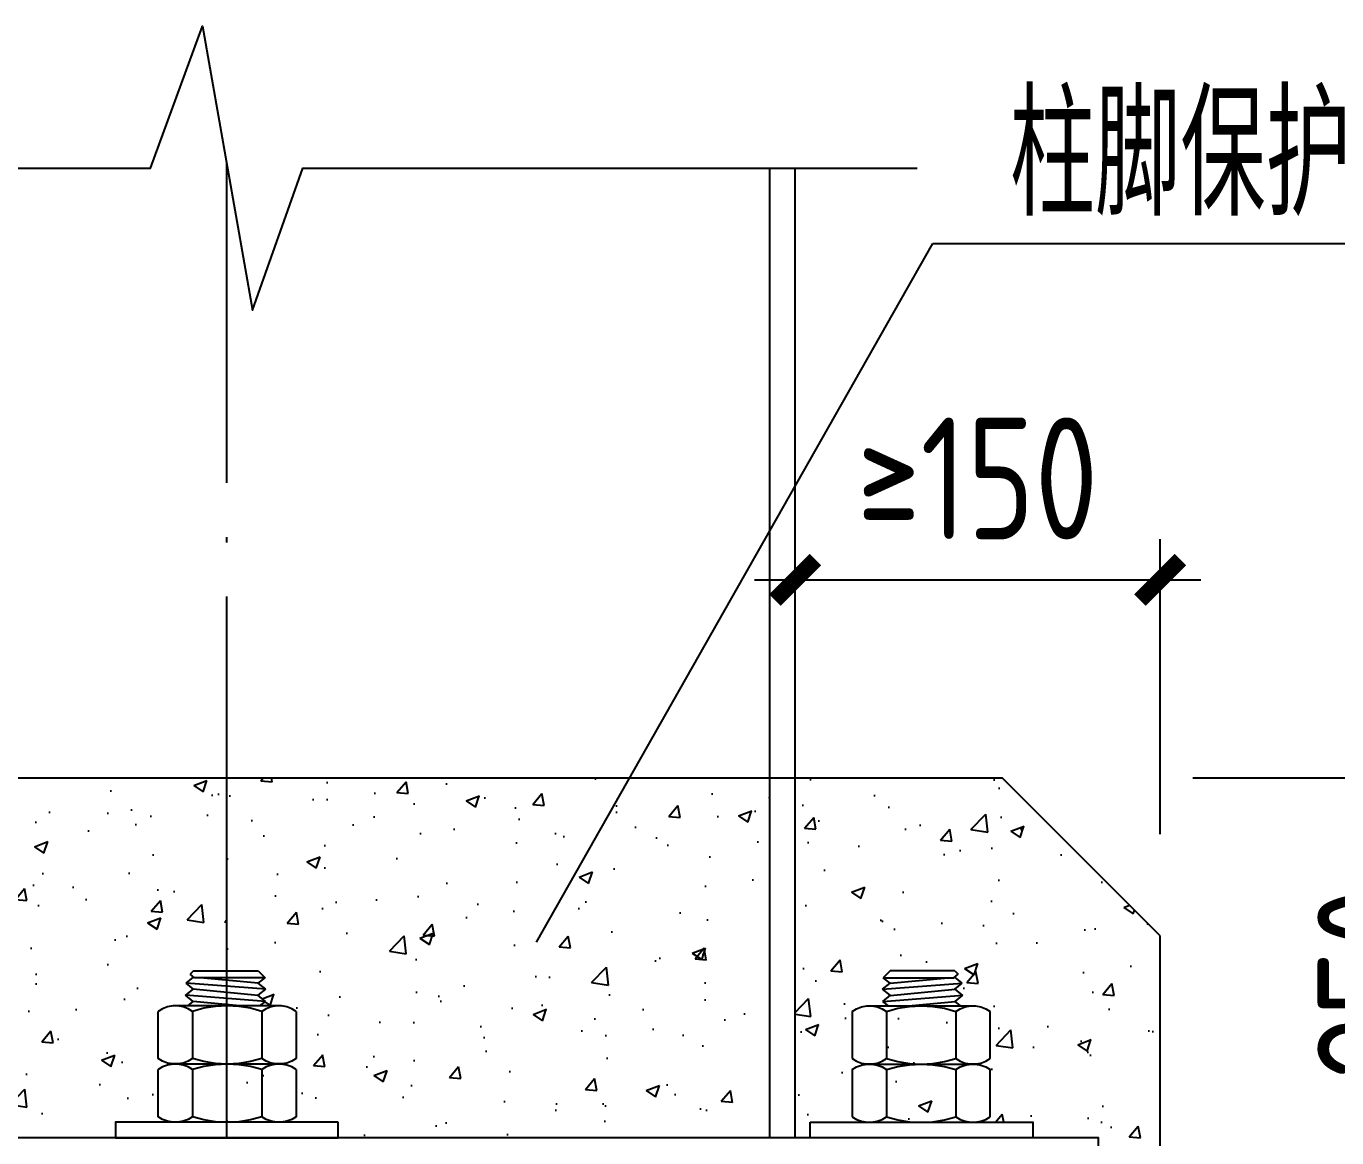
# Model space of a CAD drawing. Extents: x -89996 to 1006241, y -2176 to 440573.
# Drawn here: x 478738 to 483579, y 100970 to 105078 of the extents above; entities that cross this region are included whole.
import ezdxf

# ---------------------------------------------------------------- set-up
doc = ezdxf.new("R2010")
doc.units = 0
doc.header["$LTSCALE"] = 1000
doc.header["$MEASUREMENT"] = 0
doc.linetypes.add('DOTE', pattern=[2.42, 2, -0.2, 0.02, -0.2])
for name, color, linetype in [('AXIS_DIM', 3, 'Continuous'), ('DIM', 146, 'Continuous'), ('DIM_SYMB', 3, 'Continuous'), ('DOTE', 1, 'DOTE'), ('PUB_TEXT', 7, 'Continuous'), ('构造线', 7, 'Continuous'), ('细实线', 6, 'Continuous')]:
    doc.layers.add(name, color=color, linetype=linetype)
doc.styles.add('TSSD_Dimension', font='Tssdeng.shx', dxfattribs={"width": 0.8, "bigfont": 'hztxt.shx'})
doc.dimstyles.new('TSSD_100_150', dxfattribs={"dimtxt": 450, "dimasz": 150, "dimexe": 150, "dimexo": 375, "dimgap": 150, "dimtad": 1, "dimdec": 0, "dimzin": 0, "dimdsep": 46, "dimtxsty": 'TSSD_Dimension', "dimblk": 'ARCHTICK', "dimcen": 0, "dimdle": 150, "dimclrt": 7, "dimadec": 0, "dimazin": 0, "dimtfac": 1, "dimtdec": 0, "dimtix": 1, "dimtmove": 2, "dimatfit": 3, "dimfxl": 0, "dimtolj": 1, "dimtzin": 0, "dimarcsym": 0})

# ---------------------------------------------------------------- blocks, each defined once
blk = doc.blocks.new('_ArchTick')
at = {"color": 0, "linetype": 'ByBlock', "const_width": 0.4}
blk.add_lwpolyline([(-0.5, -0.5), (0.5, 0.5)], dxfattribs=at)
blk = doc.blocks.new('*D315')
at = {"layer": 'AXIS_DIM', "color": 0, "lineweight": -2, "transparency": 16777216}
for p, q in [((481578.8, 102356.2), (481578.8, 103181.8)), ((482926.9, 102091.9), (482926.9, 103181.8)), ((481428.8, 103031.8), (483076.9, 103031.8))]:
    blk.add_line(p, q, dxfattribs=at)
at = {"layer": 'Defpoints', "color": 0, "transparency": 16777216}
for p in [(482926.9, 103031.8), (481578.8, 101981.2), (482926.9, 101716.9)]:
    blk.add_point(p, dxfattribs=at)
at = {"layer": 'AXIS_DIM', "color": 0, "lineweight": -2, "transparency": 16777216, "xscale": 150, "yscale": 150, "zscale": 150, "rotation": 180}
blk.add_blockref('_ArchTick', (481578.8, 103031.8), dxfattribs=at)
at = {"layer": 'AXIS_DIM', "color": 0, "lineweight": -2, "transparency": 16777216, "xscale": 150, "yscale": 150, "zscale": 150}
blk.add_blockref('_ArchTick', (482926.9, 103031.8), dxfattribs=at)
at = {"layer": 'AXIS_DIM', "color": 7, "transparency": 16777216, "insert": (482252.9, 103406.8), "char_height": 450, "attachment_point": 5, "style": 'TSSD_Dimension'}
blk.add_mtext('\\A1;≥150', dxfattribs=at)
blk = doc.blocks.new('*D316')
at = {"layer": 'AXIS_DIM', "color": 0, "lineweight": -2, "transparency": 16777216}
for p, q in [((484107.5, 100633.6), (484107.5, 102450.1)), ((483047.2, 102300.1), (484257.5, 102300.1)), ((483073.7, 100783.6), (484257.5, 100783.6))]:
    blk.add_line(p, q, dxfattribs=at)
at = {"layer": 'Defpoints', "color": 0, "transparency": 16777216}
for p in [(482672.2, 102300.1), (484107.5, 102300.1), (482698.7, 100783.6)]:
    blk.add_point(p, dxfattribs=at)
at = {"layer": 'AXIS_DIM', "color": 0, "lineweight": -2, "transparency": 16777216, "xscale": 150, "yscale": 150, "zscale": 150}
for p, rotation in [((484107.5, 102300.1), 90), ((484107.5, 100783.6), 270)]:
    blk.add_blockref('_ArchTick', p, dxfattribs=dict(at, rotation=rotation))
at = {"layer": 'AXIS_DIM', "color": 7, "transparency": 16777216, "insert": (483732.5, 101541.9), "char_height": 450, "attachment_point": 5, "rotation": 90, "style": 'TSSD_Dimension'}
blk.add_mtext('\\A1;250', dxfattribs=at)

msp = doc.modelspace()

# ---------------------------------------------------------------- hatches: boundary and pattern name
h = msp.add_hatch()
h.set_pattern_fill('混凝土', color=256, scale=69.993, style=0)
h.set_pattern_definition([(50, (332109.54, 162848.16), (502.0319, -43.9221), [52.4947, -577.4422]), (355, (332109.54, 162848.16), (-97.1162, 526.4818), [41.9958, -461.9538]), (100.4514, (332151.4, 162844.5), (404.916, 482.5594), [44.6137, -490.7504]), (46.1842, (332109.54, 162988.15), (746.994, -115.8517), [78.742, -866.1634]), (96.6356, (332171.8, 162978.5), (654.1985, 681.8143), [66.9205, -736.1255]), (351.1842, (332109.54, 162988.15), (654.198, 681.815), [62.9937, -692.9307]), (21, (332179.54, 162953.15), (417.7932, -281.805), [52.4947, -577.4422]), (326, (332179.54, 162953.15), (170.3037, 507.5543), [41.9958, -461.9538]), (71.4514, (332214.35, 162929.67), (588.097, 225.7488), [44.6137, -490.7504]), (37.5, (332109.54, 162848.16), (8.51105, 233.0024), [0, -456.35436, 0, -468.9531, 0, -463.7036]), (7.5, (332109.54, 162848.16), (184.13026, 276.0606), [0, -267.37326, 0, -445.8554, 0, -176.73232]), (327.5, (331953.46, 162848.16), (373.63834, -15.78683), [0, -174.9825, 0, -545.9454, 0, -724.42755]), (317.5, (331883.47, 162848.16), (408.1895, 70.0665), [0, -227.47725, 0, -362.56374, 0, -514.44855])])
h.paths.add_polyline_path([(477379.27, 102300.13), (476614.51, 102300.13), (476031.23, 101716.85), (476031.23, 100783.61), (476259.38, 100783.61), (476259.38, 100970.26), (476501.43, 100970.26), (476501.43, 101027.38), (476704.08, 101027.38), (476675.65, 101038), (476658.93, 101047.93), (476658.93, 101221.98), (476684.15, 101236.96), (476715.2, 101242.57), (476684.15, 101248.18), (476658.93, 101263.16), (476658.93, 101437.21), (476684.15, 101452.2), (476722.74, 101459.17), (476730.06, 101457.85), (476768.6, 101457.85), (476788.86, 101474.22), (476760.8, 101496.89), (476761.41, 101496.84), (476789.77, 101519.76), (476762.99, 101541.4), (476762.25, 101541.45), (476790.31, 101564.13), (476777.77, 101574.26), (476790.31, 101586.8), (477028.95, 101586.8), (477054.03, 101561.72), (477028.95, 101541.45), (477057.01, 101518.78), (477056.39, 101518.83), (477028.37, 101496.18), (477055.55, 101474.22), (477035.29, 101457.85), (477112.95, 101457.85), (477144.23, 101452.2), (477169.45, 101437.21), (477169.45, 101263.16), (477144.23, 101248.18), (477105.63, 101241.21), (477095.91, 101242.97), (477115.36, 101242.97), (477134.5, 101246.42), (477152.72, 101253.23), (477169.45, 101263.16), (477169.45, 101437.21), (477152.72, 101447.15), (477134.5, 101453.95), (477115.36, 101457.41), (477095.91, 101457.41), (477076.77, 101453.95), (477058.54, 101447.15), (477041.82, 101437.21), (477000.09, 101448.63), (476957.39, 101455.54), (476914.19, 101457.85), (476914.19, 101457.85), (476870.99, 101455.54), (476828.28, 101448.63), (476786.56, 101437.21), (476786.56, 101263.16), (476786.55, 101263.16), (476761.33, 101248.18), (476730.29, 101242.57), (476761.34, 101236.96), (476786.56, 101221.98), (476786.56, 101221.98), (476786.56, 101047.93), (476828.28, 101036.51), (476870.99, 101029.61), (476912.65, 101027.38), (477323.87, 101027.38), (477323.87, 100970.26), (477379.27, 100970.26)])
h.paths.add_polyline_path([(479479.06, 102300.13), (477472.59, 102300.13), (477472.59, 100970.26), (479067.84, 100970.26), (479067.84, 101027.38), (479270.49, 101027.38), (479242.06, 101038), (479225.34, 101047.93), (479225.34, 101221.98), (479250.56, 101236.96), (479281.61, 101242.57), (479250.56, 101248.18), (479225.34, 101263.16), (479225.34, 101437.21), (479250.56, 101452.2), (479289.15, 101459.17), (479296.47, 101457.85), (479335.01, 101457.85), (479355.27, 101474.22), (479327.21, 101496.89), (479327.82, 101496.84), (479356.18, 101519.76), (479329.4, 101541.4), (479328.66, 101541.45), (479356.72, 101564.13), (479344.18, 101574.26), (479356.72, 101586.8), (479479.06, 101586.8)])
h.paths.add_polyline_path([(479479.06, 102300.13), (479479.06, 101586.8), (479595.36, 101586.8), (479620.44, 101561.72), (479595.36, 101541.45), (479623.42, 101518.78), (479622.8, 101518.83), (479594.78, 101496.18), (479621.96, 101474.22), (479601.7, 101457.85), (479679.36, 101457.85), (479710.64, 101452.2), (479735.86, 101437.21), (479735.86, 101263.16), (479710.64, 101248.18), (479672.04, 101241.21), (479664.27, 101242.61), (479482.14, 101242.61), (479479.06, 101242.45), (479479.06, 101027.38), (479890.28, 101027.38), (479890.28, 100970.26), (481485.52, 100970.26), (481485.52, 102300.13)])
h.paths.add_polyline_path([(479608.23, 101047.93), (479608.23, 101047.93), (479608.23, 101047.93)], flags=16)
h.paths.add_polyline_path([(479735.86, 101221.98), (479735.86, 101047.93), (479710.64, 101032.95), (479672.04, 101025.98), (479662.32, 101027.73), (479681.77, 101027.73), (479700.91, 101031.19), (479719.13, 101038), (479735.86, 101047.93), (479735.86, 101221.98), (479719.13, 101231.92), (479700.91, 101238.72), (479672.04, 101243.94), (479633.45, 101236.96), (479624.95, 101231.92), (479643.18, 101238.72), (479672.04, 101243.94), (479710.64, 101236.96)], flags=16)
h.paths.add_polyline_path([(482343.6, 102300.13), (481578.85, 102300.13), (481578.85, 100970.26), (481634.25, 100970.26), (481634.25, 101027.38), (481833.81, 101027.38), (481805.39, 101038), (481788.66, 101047.93), (481788.66, 101221.98), (481813.88, 101236.96), (481844.93, 101242.57), (481813.88, 101248.18), (481788.66, 101263.16), (481788.66, 101437.21), (481813.88, 101452.2), (481852.48, 101459.17), (481859.79, 101457.85), (481922.82, 101457.85), (481902.56, 101474.22), (481929.74, 101496.18), (481901.72, 101518.83), (481901.1, 101518.78), (481929.16, 101541.45), (481904, 101561.79), (481904.15, 101561.79), (481929.16, 101586.8), (482167.8, 101586.8), (482180.34, 101574.26), (482167.8, 101564.13), (482195.86, 101541.45), (482195.12, 101541.4), (482168.34, 101519.76), (482196.7, 101496.84), (482197.31, 101496.89), (482169.25, 101474.22), (482189.51, 101457.85), (482242.69, 101457.85), (482273.96, 101452.2), (482299.18, 101437.21), (482299.18, 101263.16), (482273.96, 101248.18), (482235.37, 101241.21), (482227.6, 101242.61), (482045.47, 101242.61), (482043.92, 101242.53), (482043.92, 101242.61), (482043.15, 101242.57), (482043.92, 101242.53), (482043.92, 101242.61), (482043.92, 101242.61), (482045.47, 101242.61), (482087.12, 101244.84), (482129.83, 101251.75), (482171.56, 101263.16), (482171.56, 101437.21), (482129.83, 101448.63), (482087.12, 101455.54), (482043.92, 101457.85), (482043.92, 101457.85), (482000.72, 101455.54), (481958.02, 101448.63), (481916.29, 101437.21), (481916.29, 101263.16), (481958.02, 101251.75), (482000.72, 101244.84), (482042.38, 101242.61), (482043.92, 101242.61), (482043.92, 101242.61), (482043.93, 101242.53), (482044.69, 101242.57), (482043.93, 101242.61), (482043.92, 101242.53), (482043.15, 101242.57), (482000.72, 101240.3), (481958.02, 101233.4), (481916.29, 101221.98), (481916.29, 101047.93), (481958.02, 101036.51), (482000.72, 101029.61), (482042.38, 101027.38), (482456.69, 101027.38), (482456.69, 100970.26), (482698.73, 100970.26), (482698.73, 100783.61), (482926.88, 100783.61), (482926.88, 101716.85)])

# ---------------------------------------------------------------- linework, layer by layer
for p, q in [((476614.51, 102300.13, 13636.33), (482343.6, 102300.13, 13636.33)), ((482926.88, 100783.61, 13636.33), (482926.88, 101716.85, 13636.33))]:
    msp.add_line(p, q)
at = {"layer": 'DIM'}
for p, q in [((480622.55, 101693.36, 13636.33), (482086.54, 104274.51, 13636.33)), ((482086.54, 104274.51, 13636.33), (486586.48, 104274.51, 13636.33))]:
    msp.add_line(p, q, dxfattribs=at)
at = {"layer": 'DIM_SYMB'}
msp.add_lwpolyline([(476929.31, 104552.91), (479197.83, 104552.91), (479388.9, 105077.86), (479574.02, 104027.96), (479760.28, 104552.91), (482028.8, 104552.91)], dxfattribs=at)
at = {"layer": 'DOTE'}
msp.add_line((479479.06, 100970.26, 13636.33), (479479.06, 104571.24, 13636.33), dxfattribs=at)
at = {"layer": '构造线', "color": 4}
for p, q in [((481485.52, 100970.26, 13636.33), (481485.52, 104552.91, 13636.33)), ((481578.85, 100970.26, 13636.33), (481578.85, 104552.91, 13636.33))]:
    msp.add_line(p, q, dxfattribs=at)
at = {"layer": '构造线', "color": 4, "elevation": 13636.33}
msp.add_lwpolyline([(476259.38, 100783.61), (482698.73, 100783.61), (482698.73, 100970.26), (476259.38, 100970.26)], close=True, dxfattribs=at)
at = {"layer": '细实线'}
msp.add_line((482926.88, 101716.85, 13636.33), (482343.6, 102300.13, 13636.33), dxfattribs=at)
at = {"layer": '细实线', "color": 0}
for p, q in [((479328.66, 101541.45, 13636.33), (479356.72, 101564.13, 13636.33)), ((479356.72, 101586.8, 13636.33), (479344.18, 101574.26, 13636.33)), ((479359.61, 101561.79, 13636.33), (479344.18, 101574.26, 13636.33)), ((479356.72, 101586.8, 13636.33), (479595.36, 101586.8, 13636.33)), ((479620.37, 101561.79, 13636.33), (479359.61, 101561.79, 13636.33)), ((479595.36, 101541.45, 13636.33), (479381.32, 101561.79, 13636.33)), ((479595.36, 101586.8, 13636.33), (479620.44, 101561.72, 13636.33)), ((479595.36, 101541.45, 13636.33), (479620.44, 101561.72, 13636.33)), ((481929.16, 101586.8, 13636.33), (481904.08, 101561.72, 13636.33)), ((481929.16, 101541.45, 13636.33), (481904.08, 101561.72, 13636.33)), ((481904.15, 101561.79, 13636.33), (482164.91, 101561.79, 13636.33)), ((482167.8, 101586.8, 13636.33), (481929.16, 101586.8, 13636.33)), ((481929.16, 101541.45, 13636.33), (482143.2, 101561.79, 13636.33)), ((482164.91, 101561.79, 13636.33), (482180.34, 101574.26, 13636.33)), ((482167.8, 101586.8, 13636.33), (482180.34, 101574.26, 13636.33)), ((482195.86, 101541.45, 13636.33), (482167.8, 101564.13, 13636.33)), ((479327.21, 101496.35, 13636.33), (479355.27, 101519.02, 13636.33)), ((479356.72, 101519.32, 13636.33), (479328.66, 101542, 13636.33)), ((479623.42, 101518.78, 13636.33), (479328.66, 101541.45, 13636.33)), ((479593.9, 101496.35, 13636.33), (479355.27, 101519.02, 13636.33)), ((479623.42, 101518.78, 13636.33), (479595.36, 101541.45, 13636.33)), ((479595.36, 101496.65, 13636.33), (479623.42, 101519.32, 13636.33)), ((481901.1, 101518.78, 13636.33), (482195.86, 101541.45, 13636.33)), ((481901.1, 101518.78, 13636.33), (481929.16, 101541.45, 13636.33)), ((481929.16, 101496.65, 13636.33), (481901.1, 101519.32, 13636.33)), ((481930.62, 101496.35, 13636.33), (482169.25, 101519.02, 13636.33)), ((482167.8, 101519.32, 13636.33), (482195.86, 101542, 13636.33)), ((482197.31, 101496.35, 13636.33), (482169.25, 101519.02, 13636.33)), ((479621.96, 101474.22, 13636.33), (479327.21, 101496.89, 13636.33)), ((479355.27, 101474.22, 13636.33), (479327.21, 101496.89, 13636.33)), ((479335.01, 101457.85, 13636.33), (479355.27, 101474.22, 13636.33)), ((479527.57, 101457.85, 13636.33), (479355.27, 101474.22, 13636.33)), ((479621.96, 101474.22, 13636.33), (479593.9, 101496.89, 13636.33)), ((479601.7, 101457.85, 13636.33), (479621.96, 101474.22, 13636.33)), ((481902.56, 101474.22, 13636.33), (482197.31, 101496.89, 13636.33)), ((481902.56, 101474.22, 13636.33), (481930.62, 101496.89, 13636.33)), ((481922.82, 101457.85, 13636.33), (481902.56, 101474.22, 13636.33)), ((481996.95, 101457.85, 13636.33), (482169.25, 101474.22, 13636.33)), ((482169.25, 101474.22, 13636.33), (482197.31, 101496.89, 13636.33)), ((482189.51, 101457.85, 13636.33), (482169.25, 101474.22, 13636.33)), ((479242.06, 101447.15, 13636.33), (479225.34, 101437.21, 13636.33)), ((479225.34, 101263.16, 13636.33), (479225.34, 101437.21, 13636.33)), ((479260.28, 101453.95, 13636.33), (479242.06, 101447.15, 13636.33)), ((479279.43, 101457.41, 13636.33), (479260.28, 101453.95, 13636.33)), ((479298.88, 101457.41, 13636.33), (479279.43, 101457.41, 13636.33)), ((479672.05, 101457.85, 13636.33), (479289.15, 101457.85, 13636.33)), ((479318.02, 101453.95, 13636.33), (479298.88, 101457.41, 13636.33)), ((479336.24, 101447.15, 13636.33), (479318.02, 101453.95, 13636.33)), ((479352.97, 101437.21, 13636.33), (479336.24, 101447.15, 13636.33)), ((479394.69, 101448.63, 13636.33), (479352.97, 101437.21, 13636.33)), ((479352.97, 101437.21, 13636.33), (479352.97, 101263.16, 13636.33)), ((479437.4, 101455.54, 13636.33), (479394.69, 101448.63, 13636.33)), ((479480.6, 101457.85, 13636.33), (479437.4, 101455.54, 13636.33)), ((479523.8, 101455.54, 13636.33), (479480.6, 101457.85, 13636.33)), ((479566.5, 101448.63, 13636.33), (479523.8, 101455.54, 13636.33)), ((479608.23, 101437.21, 13636.33), (479566.5, 101448.63, 13636.33)), ((479624.95, 101447.15, 13636.33), (479608.23, 101437.21, 13636.33)), ((479608.23, 101437.21, 13636.33), (479608.23, 101263.16, 13636.33)), ((479643.18, 101453.95, 13636.33), (479624.95, 101447.15, 13636.33)), ((479662.32, 101457.41, 13636.33), (479643.18, 101453.95, 13636.33)), ((479681.77, 101457.41, 13636.33), (479662.32, 101457.41, 13636.33)), ((479700.91, 101453.95, 13636.33), (479681.77, 101457.41, 13636.33)), ((479719.13, 101447.15, 13636.33), (479700.91, 101453.95, 13636.33)), ((479735.86, 101437.21, 13636.33), (479719.13, 101447.15, 13636.33)), ((479735.86, 101437.21, 13636.33), (479735.86, 101263.16, 13636.33)), ((481788.66, 101437.21, 13636.33), (481805.39, 101447.15, 13636.33)), ((481788.66, 101437.21, 13636.33), (481788.66, 101263.16, 13636.33)), ((481805.39, 101447.15, 13636.33), (481823.61, 101453.95, 13636.33)), ((481823.61, 101453.95, 13636.33), (481842.75, 101457.41, 13636.33)), ((481842.75, 101457.41, 13636.33), (481862.2, 101457.41, 13636.33)), ((481852.47, 101457.85, 13636.33), (482235.37, 101457.85, 13636.33)), ((481862.2, 101457.41, 13636.33), (481881.34, 101453.95, 13636.33)), ((481881.34, 101453.95, 13636.33), (481899.57, 101447.15, 13636.33)), ((481899.57, 101447.15, 13636.33), (481916.29, 101437.21, 13636.33)), ((481916.29, 101437.21, 13636.33), (481958.02, 101448.63, 13636.33)), ((481916.29, 101437.21, 13636.33), (481916.29, 101263.16, 13636.33)), ((481958.02, 101448.63, 13636.33), (482000.72, 101455.54, 13636.33)), ((482000.72, 101455.54, 13636.33), (482043.92, 101457.85, 13636.33)), ((482043.92, 101457.85, 13636.33), (482087.12, 101455.54, 13636.33)), ((482087.12, 101455.54, 13636.33), (482129.83, 101448.63, 13636.33)), ((482129.83, 101448.63, 13636.33), (482171.56, 101437.21, 13636.33)), ((482171.56, 101437.21, 13636.33), (482188.28, 101447.15, 13636.33)), ((482171.56, 101437.21, 13636.33), (482171.56, 101263.16, 13636.33)), ((482188.28, 101447.15, 13636.33), (482206.5, 101453.95, 13636.33)), ((482206.5, 101453.95, 13636.33), (482225.64, 101457.41, 13636.33)), ((482225.64, 101457.41, 13636.33), (482245.09, 101457.41, 13636.33)), ((482245.09, 101457.41, 13636.33), (482264.24, 101453.95, 13636.33)), ((482264.24, 101453.95, 13636.33), (482282.46, 101447.15, 13636.33)), ((482282.46, 101447.15, 13636.33), (482299.18, 101437.21, 13636.33)), ((482299.18, 101263.16, 13636.33), (482299.18, 101437.21, 13636.33)), ((479242.06, 101253.23, 13636.33), (479225.34, 101263.16, 13636.33)), ((479242.06, 101231.92, 13636.33), (479225.34, 101221.98, 13636.33)), ((479225.34, 101047.93, 13636.33), (479225.34, 101221.98, 13636.33)), ((479260.28, 101246.42, 13636.33), (479242.06, 101253.23, 13636.33)), ((479260.28, 101238.72, 13636.33), (479242.06, 101231.92, 13636.33)), ((479279.43, 101242.97, 13636.33), (479260.28, 101246.42, 13636.33)), ((479279.43, 101242.18, 13636.33), (479260.28, 101238.72, 13636.33)), ((479298.88, 101242.97, 13636.33), (479279.43, 101242.97, 13636.33)), ((479298.88, 101242.18, 13636.33), (479279.43, 101242.18, 13636.33)), ((479672.05, 101242.61, 13636.33), (479289.15, 101242.61, 13636.33)), ((479318.02, 101246.42, 13636.33), (479298.88, 101242.97, 13636.33)), ((479318.02, 101238.72, 13636.33), (479298.88, 101242.18, 13636.33)), ((479336.24, 101253.23, 13636.33), (479318.02, 101246.42, 13636.33)), ((479336.24, 101231.92, 13636.33), (479318.02, 101238.72, 13636.33)), ((479352.96, 101263.16, 13636.33), (479336.24, 101253.23, 13636.33)), ((479352.97, 101221.98, 13636.33), (479336.24, 101231.92, 13636.33)), ((479394.69, 101251.75, 13636.33), (479352.96, 101263.16, 13636.33)), ((479394.69, 101233.4, 13636.33), (479352.97, 101221.98, 13636.33)), ((479352.97, 101221.98, 13636.33), (479352.97, 101047.93, 13636.33)), ((479437.4, 101244.84, 13636.33), (479394.69, 101251.75, 13636.33)), ((479437.4, 101240.3, 13636.33), (479394.69, 101233.4, 13636.33)), ((479480.6, 101242.53, 13636.33), (479437.4, 101244.84, 13636.33)), ((479480.6, 101242.61, 13636.33), (479437.4, 101240.3, 13636.33)), ((479523.8, 101244.84, 13636.33), (479480.6, 101242.53, 13636.33)), ((479523.8, 101240.3, 13636.33), (479480.6, 101242.61, 13636.33)), ((479566.5, 101251.75, 13636.33), (479523.8, 101244.84, 13636.33)), ((479566.5, 101233.4, 13636.33), (479523.8, 101240.3, 13636.33)), ((479608.23, 101263.16, 13636.33), (479566.5, 101251.75, 13636.33)), ((479608.23, 101221.98, 13636.33), (479566.5, 101233.4, 13636.33)), ((479624.95, 101253.23, 13636.33), (479608.23, 101263.16, 13636.33)), ((479624.95, 101231.92, 13636.33), (479608.23, 101221.98, 13636.33)), ((479608.23, 101221.98, 13636.33), (479608.23, 101047.93, 13636.33)), ((479643.18, 101246.42, 13636.33), (479624.95, 101253.23, 13636.33)), ((479643.18, 101238.72, 13636.33), (479624.95, 101231.92, 13636.33)), ((479662.32, 101242.97, 13636.33), (479643.18, 101246.42, 13636.33)), ((479662.32, 101242.18, 13636.33), (479643.18, 101238.72, 13636.33)), ((479681.77, 101242.97, 13636.33), (479662.32, 101242.97, 13636.33)), ((479681.77, 101242.18, 13636.33), (479662.32, 101242.18, 13636.33)), ((479700.91, 101246.42, 13636.33), (479681.77, 101242.97, 13636.33)), ((479700.91, 101238.72, 13636.33), (479681.77, 101242.18, 13636.33)), ((479719.13, 101253.23, 13636.33), (479700.91, 101246.42, 13636.33)), ((479719.13, 101231.92, 13636.33), (479700.91, 101238.72, 13636.33)), ((479735.86, 101263.16, 13636.33), (479719.13, 101253.23, 13636.33)), ((479735.86, 101221.98, 13636.33), (479719.13, 101231.92, 13636.33)), ((479735.86, 101221.98, 13636.33), (479735.86, 101047.93, 13636.33)), ((481788.66, 101263.16, 13636.33), (481805.39, 101253.23, 13636.33)), ((481788.66, 101221.98, 13636.33), (481805.39, 101231.92, 13636.33)), ((481788.66, 101221.98, 13636.33), (481788.66, 101047.93, 13636.33)), ((481805.39, 101253.23, 13636.33), (481823.61, 101246.42, 13636.33)), ((481805.39, 101231.92, 13636.33), (481823.61, 101238.72, 13636.33)), ((481823.61, 101246.42, 13636.33), (481842.75, 101242.97, 13636.33)), ((481823.61, 101238.72, 13636.33), (481842.75, 101242.18, 13636.33)), ((481842.75, 101242.97, 13636.33), (481862.2, 101242.97, 13636.33)), ((481842.75, 101242.18, 13636.33), (481862.2, 101242.18, 13636.33)), ((481852.47, 101242.61, 13636.33), (482235.37, 101242.61, 13636.33)), ((481862.2, 101242.97, 13636.33), (481881.35, 101246.42, 13636.33)), ((481862.2, 101242.18, 13636.33), (481881.34, 101238.72, 13636.33)), ((481881.34, 101238.72, 13636.33), (481899.57, 101231.92, 13636.33)), ((481881.35, 101246.42, 13636.33), (481899.57, 101253.23, 13636.33)), ((481899.57, 101253.23, 13636.33), (481916.29, 101263.16, 13636.33)), ((481899.57, 101231.92, 13636.33), (481916.29, 101221.98, 13636.33)), ((481916.29, 101263.16, 13636.33), (481958.02, 101251.75, 13636.33)), ((481916.29, 101221.98, 13636.33), (481958.02, 101233.4, 13636.33)), ((481916.29, 101221.98, 13636.33), (481916.29, 101047.93, 13636.33)), ((481958.02, 101251.75, 13636.33), (482000.72, 101244.84, 13636.33)), ((481958.02, 101233.4, 13636.33), (482000.72, 101240.3, 13636.33)), ((482000.72, 101244.84, 13636.33), (482043.92, 101242.53, 13636.33)), ((482000.72, 101240.3, 13636.33), (482043.92, 101242.61, 13636.33)), ((482043.92, 101242.53, 13636.33), (482087.12, 101244.84, 13636.33)), ((482043.92, 101242.61, 13636.33), (482087.12, 101240.3, 13636.33)), ((482087.12, 101244.84, 13636.33), (482129.83, 101251.75, 13636.33)), ((482087.12, 101240.3, 13636.33), (482129.83, 101233.4, 13636.33)), ((482129.83, 101251.75, 13636.33), (482171.56, 101263.16, 13636.33)), ((482129.83, 101233.4, 13636.33), (482171.56, 101221.98, 13636.33)), ((482171.56, 101263.16, 13636.33), (482188.28, 101253.23, 13636.33)), ((482171.56, 101221.98, 13636.33), (482188.28, 101231.92, 13636.33)), ((482171.56, 101221.98, 13636.33), (482171.56, 101047.93, 13636.33)), ((482188.28, 101253.23, 13636.33), (482206.5, 101246.42, 13636.33)), ((482188.28, 101231.92, 13636.33), (482206.5, 101238.72, 13636.33)), ((482206.5, 101246.42, 13636.33), (482225.64, 101242.97, 13636.33)), ((482206.5, 101238.72, 13636.33), (482225.64, 101242.18, 13636.33)), ((482225.64, 101242.97, 13636.33), (482245.1, 101242.97, 13636.33)), ((482225.64, 101242.18, 13636.33), (482245.09, 101242.18, 13636.33)), ((482245.09, 101242.18, 13636.33), (482264.24, 101238.72, 13636.33)), ((482245.1, 101242.97, 13636.33), (482264.24, 101246.42, 13636.33)), ((482264.24, 101246.42, 13636.33), (482282.46, 101253.23, 13636.33)), ((482264.24, 101238.72, 13636.33), (482282.46, 101231.92, 13636.33)), ((482282.46, 101253.23, 13636.33), (482299.18, 101263.16, 13636.33)), ((482282.46, 101231.92, 13636.33), (482299.18, 101221.98, 13636.33)), ((482299.18, 101047.93, 13636.33), (482299.18, 101221.98, 13636.33)), ((479242.06, 101038, 13636.33), (479225.34, 101047.93, 13636.33)), ((479260.28, 101031.19, 13636.33), (479242.06, 101038, 13636.33)), ((479279.43, 101027.73, 13636.33), (479260.28, 101031.19, 13636.33)), ((479298.88, 101027.73, 13636.33), (479279.43, 101027.73, 13636.33)), ((479318.02, 101031.19, 13636.33), (479298.88, 101027.73, 13636.33)), ((479336.24, 101038, 13636.33), (479318.02, 101031.19, 13636.33)), ((479352.96, 101047.93, 13636.33), (479336.24, 101038, 13636.33)), ((479394.69, 101036.51, 13636.33), (479352.96, 101047.93, 13636.33)), ((479437.4, 101029.61, 13636.33), (479394.69, 101036.51, 13636.33)), ((479480.6, 101027.3, 13636.33), (479437.4, 101029.61, 13636.33)), ((479523.8, 101029.61, 13636.33), (479480.6, 101027.3, 13636.33)), ((479566.5, 101036.51, 13636.33), (479523.8, 101029.61, 13636.33)), ((479608.23, 101047.93, 13636.33), (479566.5, 101036.51, 13636.33)), ((479624.95, 101038, 13636.33), (479608.23, 101047.93, 13636.33)), ((479643.18, 101031.19, 13636.33), (479624.95, 101038, 13636.33)), ((479662.32, 101027.73, 13636.33), (479643.18, 101031.19, 13636.33)), ((479681.77, 101027.73, 13636.33), (479662.32, 101027.73, 13636.33)), ((479700.91, 101031.19, 13636.33), (479681.77, 101027.73, 13636.33)), ((479719.13, 101038, 13636.33), (479700.91, 101031.19, 13636.33)), ((479735.86, 101047.93, 13636.33), (479719.13, 101038, 13636.33)), ((481788.66, 101047.93, 13636.33), (481805.39, 101038, 13636.33)), ((481805.39, 101038, 13636.33), (481823.61, 101031.19, 13636.33)), ((481823.61, 101031.19, 13636.33), (481842.75, 101027.73, 13636.33)), ((481842.75, 101027.73, 13636.33), (481862.2, 101027.73, 13636.33)), ((481862.2, 101027.73, 13636.33), (481881.35, 101031.19, 13636.33)), ((481881.35, 101031.19, 13636.33), (481899.57, 101038, 13636.33)), ((481899.57, 101038, 13636.33), (481916.29, 101047.93, 13636.33)), ((481916.29, 101047.93, 13636.33), (481958.02, 101036.51, 13636.33)), ((481958.02, 101036.51, 13636.33), (482000.72, 101029.61, 13636.33)), ((482000.72, 101029.61, 13636.33), (482043.92, 101027.3, 13636.33)), ((482043.92, 101027.3, 13636.33), (482087.12, 101029.61, 13636.33)), ((482087.12, 101029.61, 13636.33), (482129.83, 101036.51, 13636.33)), ((482129.83, 101036.51, 13636.33), (482171.56, 101047.93, 13636.33)), ((482171.56, 101047.93, 13636.33), (482188.28, 101038, 13636.33)), ((482188.28, 101038, 13636.33), (482206.5, 101031.19, 13636.33)), ((482206.5, 101031.19, 13636.33), (482225.64, 101027.73, 13636.33)), ((482225.64, 101027.73, 13636.33), (482245.1, 101027.73, 13636.33)), ((482245.1, 101027.73, 13636.33), (482264.24, 101031.19, 13636.33)), ((482264.24, 101031.19, 13636.33), (482282.46, 101038, 13636.33)), ((482282.46, 101038, 13636.33), (482299.18, 101047.93, 13636.33))]:
    msp.add_line(p, q, dxfattribs=at)
at = {"layer": '细实线', "color": 4, "elevation": 13636.33}
for points in [[(479890.28, 101027.38), (479067.84, 101027.38), (479067.84, 100970.26), (479890.28, 100970.26)], [(481634.25, 101027.38), (482456.69, 101027.38), (482456.69, 100970.26), (481634.25, 100970.26)]]:
    msp.add_lwpolyline(points, close=True, dxfattribs=at)

# ---------------------------------------------------------------- texts
at = {"layer": 'PUB_TEXT', "style": 'TSSD_Dimension', "width": 0.7}
msp.add_text('柱脚保护层C15素混凝土包裹', height=450, dxfattribs=at).set_placement((482371.18, 104377.37, 13636.33))

# ---------------------------------------------------------------- dimensions: what is measured, and where the dimension line sits
at = {"layer": 'AXIS_DIM'}
for base, p1, p2, angle, text, picture, middle in [((482926.88, 103031.84, 13636.33), (481578.85, 101981.25, 13636.33), (482926.88, 101716.85, 13636.33), 180, '≥150', '*D315', (482252.86, 103406.84, 13636.33)), ((484107.53, 102300.13, 13636.33), (482698.73, 100783.61, 13636.33), (482672.15, 102300.13, 13636.33), 90, '250', '*D316', (483732.53, 101541.87, 13636.33))]:
    dim = msp.add_linear_dim(base=base, p1=p1, p2=p2, angle=angle, text=text, dimstyle='TSSD_100_150', dxfattribs=at)
    dim.commit()
    dim.dimension.update_dxf_attribs({"geometry": picture, "text_midpoint": middle})

doc.saveas('drawing.dxf')
